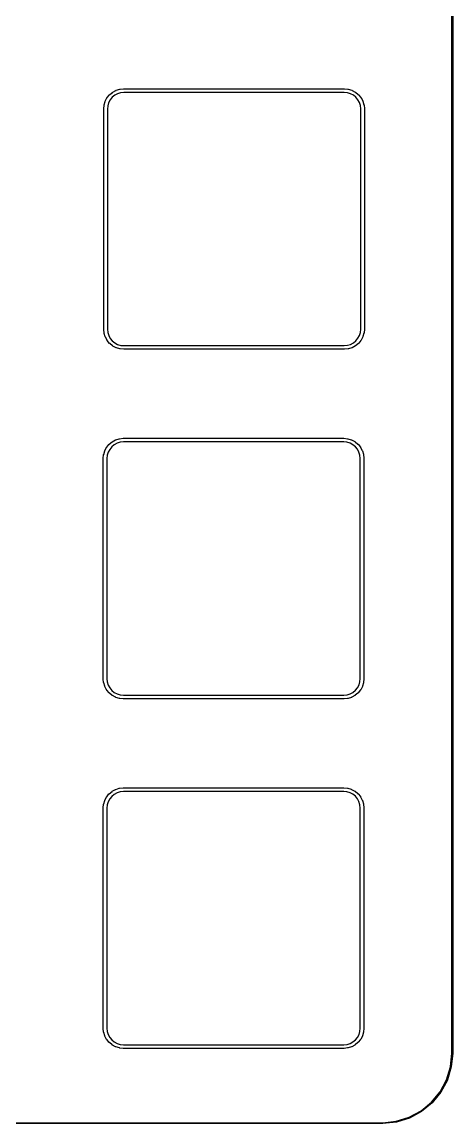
# Model space of a CAD drawing. Extents: x -16 to 302, y -161 to -39.
# Drawn here: x 278.2 to 301.7, y -160.6 to -100.4 of the extents above; entities that cross this region are included whole.
import ezdxf

# ---------------------------------------------------------------- set-up
doc = ezdxf.new("R2010")
doc.units = 0
doc.layers.add('BLACK', color=7, linetype='CONTINUOUS')

msp = doc.modelspace()

# ---------------------------------------------------------------- linework, layer by layer
at = {"layer": 'BLACK', "linetype": 'CONTINUOUS'}
for p, q in [((301.6, -156.59), (301.613, -42.9642)), ((301.663, -42.9629), (301.65, -156.592)), ((283.326, -104.11), (283.513, -104.052)), ((283.513, -104.052), (283.514, -104.052)), ((283.514, -104.052), (283.523, -104.05)), ((283.523, -104.05), (283.532, -104.048)), ((283.532, -104.048), (283.726, -104.028)), ((283.726, -104.028), (283.727, -104.028)), ((283.727, -104.028), (283.732, -104.028)), ((283.732, -104.028), (283.736, -104.027)), ((283.736, -104.027), (283.738, -104.027)), ((283.738, -104.027), (283.738, -104.027)), ((283.738, -104.027), (295.748, -104.027)), ((295.748, -104.027), (295.753, -104.028)), ((295.753, -104.028), (295.753, -104.028)), ((295.753, -104.028), (295.947, -104.047)), ((295.947, -104.047), (295.947, -104.047)), ((295.947, -104.047), (295.949, -104.047)), ((295.949, -104.047), (295.958, -104.049)), ((295.958, -104.049), (295.967, -104.051)), ((295.967, -104.051), (296.153, -104.107)), ((282.731, -104.699), (282.822, -104.527)), ((282.822, -104.527), (282.823, -104.526)), ((282.822, -104.527), (282.822, -104.527)), ((282.822, -104.527), (282.822, -104.527)), ((282.823, -104.526), (282.828, -104.518)), ((282.828, -104.518), (282.833, -104.511)), ((282.833, -104.511), (282.956, -104.359)), ((282.994, -104.63), (282.912, -104.785)), ((282.956, -104.359), (282.957, -104.358)), ((282.956, -104.359), (282.956, -104.359)), ((282.956, -104.359), (282.956, -104.359)), ((282.957, -104.358), (282.964, -104.352)), ((282.964, -104.352), (282.97, -104.346)), ((282.97, -104.346), (283.12, -104.221)), ((283.105, -104.493), (282.994, -104.63)), ((283.24, -104.382), (283.105, -104.493)), ((283.12, -104.221), (283.122, -104.22)), ((283.122, -104.22), (283.129, -104.215)), ((283.129, -104.215), (283.137, -104.21)), ((283.137, -104.21), (283.308, -104.117)), ((283.395, -104.298), (283.24, -104.382)), ((283.308, -104.117), (283.31, -104.117)), ((283.31, -104.117), (283.318, -104.113)), ((283.318, -104.113), (283.326, -104.11)), ((283.563, -104.246), (283.395, -104.298)), ((283.742, -104.227), (283.563, -104.246)), ((283.743, -104.227), (283.742, -104.227)), ((295.739, -104.227), (283.743, -104.227)), ((295.918, -104.245), (295.739, -104.227)), ((296.086, -104.296), (295.918, -104.245)), ((296.241, -104.378), (296.086, -104.296)), ((296.153, -104.107), (296.153, -104.107)), ((296.153, -104.107), (296.155, -104.107)), ((296.155, -104.107), (296.163, -104.111)), ((296.163, -104.111), (296.171, -104.114)), ((296.171, -104.114), (296.344, -104.206)), ((296.377, -104.489), (296.241, -104.378)), ((296.344, -104.206), (296.344, -104.206)), ((296.344, -104.206), (296.344, -104.206)), ((296.344, -104.206), (296.345, -104.207)), ((296.345, -104.207), (296.352, -104.212)), ((296.352, -104.212), (296.36, -104.217)), ((296.36, -104.217), (296.511, -104.34)), ((296.489, -104.624), (296.377, -104.489)), ((296.573, -104.779), (296.489, -104.624)), ((296.511, -104.34), (296.511, -104.34)), ((296.511, -104.34), (296.511, -104.34)), ((296.511, -104.34), (296.512, -104.341)), ((296.512, -104.341), (296.519, -104.348)), ((296.519, -104.348), (296.525, -104.354)), ((296.525, -104.354), (296.649, -104.504)), ((296.649, -104.504), (296.65, -104.505)), ((296.65, -104.505), (296.655, -104.513)), ((296.655, -104.513), (296.66, -104.521)), ((296.66, -104.521), (296.753, -104.692)), ((282.643, -105.122), (282.644, -105.118)), ((282.643, -117.132), (282.643, -105.122)), ((282.644, -105.118), (282.663, -104.923)), ((282.644, -105.118), (282.644, -105.118)), ((282.663, -104.922), (282.665, -104.913)), ((282.663, -104.923), (282.663, -104.922)), ((282.665, -104.913), (282.667, -104.904)), ((282.667, -104.904), (282.723, -104.717)), ((282.723, -104.717), (282.724, -104.716)), ((282.724, -104.716), (282.727, -104.708)), ((282.727, -104.708), (282.731, -104.699)), ((282.861, -104.953), (282.843, -105.132)), ((282.843, -105.132), (282.843, -117.127)), ((282.912, -104.785), (282.861, -104.953)), ((296.625, -104.946), (296.573, -104.779)), ((296.643, -105.126), (296.625, -104.946)), ((296.643, -105.127), (296.643, -105.126)), ((296.643, -117.122), (296.643, -105.127)), ((296.753, -104.692), (296.754, -104.693)), ((296.754, -104.693), (296.757, -104.702)), ((296.757, -104.702), (296.761, -104.71)), ((296.761, -104.71), (296.819, -104.897)), ((296.819, -104.897), (296.819, -104.898)), ((296.819, -104.898), (296.821, -104.907)), ((296.821, -104.907), (296.822, -104.916)), ((296.822, -104.916), (296.843, -105.11)), ((296.843, -105.11), (296.843, -105.111)), ((296.843, -105.111), (296.843, -105.116)), ((296.843, -105.116), (296.843, -105.12)), ((296.843, -105.12), (296.843, -105.122)), ((296.843, -105.122), (296.843, -105.122)), ((296.843, -105.122), (296.843, -117.132)), ((282.643, -117.135), (282.643, -117.132)), ((282.643, -117.132), (282.643, -117.132)), ((282.644, -117.139), (282.643, -117.135)), ((282.644, -117.143), (282.644, -117.139)), ((282.644, -117.145), (282.644, -117.143)), ((282.664, -117.339), (282.644, -117.145)), ((282.843, -117.127), (282.843, -117.129)), ((282.843, -117.129), (282.862, -117.308)), ((282.862, -117.308), (282.914, -117.476)), ((296.575, -117.47), (296.626, -117.302)), ((296.626, -117.302), (296.643, -117.122)), ((296.843, -117.137), (296.824, -117.331)), ((296.843, -117.132), (296.843, -117.137)), ((296.843, -117.137), (296.843, -117.137)), ((282.666, -117.348), (282.664, -117.339)), ((282.668, -117.357), (282.666, -117.348)), ((282.668, -117.358), (282.668, -117.357)), ((282.726, -117.544), (282.668, -117.358)), ((282.73, -117.553), (282.726, -117.544)), ((282.733, -117.561), (282.73, -117.553)), ((282.734, -117.562), (282.733, -117.561)), ((282.826, -117.734), (282.734, -117.562)), ((282.734, -117.562), (282.734, -117.562)), ((282.734, -117.562), (282.734, -117.562)), ((282.831, -117.742), (282.826, -117.734)), ((282.836, -117.749), (282.831, -117.742)), ((282.837, -117.75), (282.836, -117.749)), ((282.962, -117.901), (282.837, -117.75)), ((282.914, -117.476), (282.998, -117.63)), ((282.968, -117.907), (282.962, -117.901)), ((282.974, -117.913), (282.968, -117.907)), ((282.976, -117.914), (282.974, -117.913)), ((283.127, -118.038), (282.976, -117.914)), ((282.976, -117.914), (282.976, -117.914)), ((282.976, -117.914), (282.976, -117.914)), ((282.998, -117.63), (283.11, -117.766)), ((283.11, -117.766), (283.246, -117.877)), ((283.246, -117.877), (283.401, -117.959)), ((296.092, -117.957), (296.246, -117.873)), ((296.246, -117.873), (296.382, -117.761)), ((296.517, -117.909), (296.366, -118.033)), ((296.382, -117.761), (296.493, -117.625)), ((296.493, -117.625), (296.575, -117.47)), ((296.523, -117.903), (296.517, -117.909)), ((296.53, -117.896), (296.523, -117.903)), ((296.654, -117.744), (296.53, -117.895)), ((296.53, -117.895), (296.53, -117.895)), ((296.53, -117.895), (296.53, -117.895)), ((296.53, -117.895), (296.53, -117.896)), ((296.659, -117.736), (296.654, -117.744)), ((296.664, -117.729), (296.659, -117.736)), ((296.665, -117.728), (296.664, -117.729)), ((296.756, -117.555), (296.665, -117.728)), ((296.665, -117.728), (296.665, -117.728)), ((296.665, -117.728), (296.665, -117.728)), ((296.76, -117.547), (296.756, -117.555)), ((296.763, -117.539), (296.76, -117.547)), ((296.764, -117.537), (296.763, -117.539)), ((296.82, -117.35), (296.764, -117.537)), ((296.822, -117.342), (296.82, -117.35)), ((296.824, -117.333), (296.822, -117.342)), ((296.824, -117.331), (296.824, -117.333)), ((283.134, -118.043), (283.127, -118.038)), ((283.142, -118.048), (283.134, -118.043)), ((283.143, -118.049), (283.142, -118.048)), ((283.315, -118.14), (283.143, -118.049)), ((283.143, -118.049), (283.143, -118.049)), ((283.143, -118.049), (283.143, -118.049)), ((283.324, -118.144), (283.315, -118.14)), ((283.332, -118.147), (283.324, -118.144)), ((283.333, -118.148), (283.332, -118.147)), ((283.52, -118.204), (283.333, -118.148)), ((283.401, -117.959), (283.569, -118.01)), ((283.529, -118.206), (283.52, -118.204)), ((283.538, -118.208), (283.529, -118.206)), ((283.539, -118.208), (283.538, -118.208)), ((283.734, -118.227), (283.539, -118.208)), ((283.539, -118.208), (283.539, -118.208)), ((283.569, -118.01), (283.748, -118.027)), ((283.738, -118.227), (283.734, -118.227)), ((283.734, -118.227), (283.734, -118.227)), ((295.748, -118.227), (283.738, -118.227)), ((283.748, -118.027), (295.744, -118.027)), ((295.744, -118.027), (295.745, -118.027)), ((295.745, -118.027), (295.924, -118.008)), ((295.751, -118.227), (295.748, -118.227)), ((295.748, -118.227), (295.748, -118.227)), ((295.755, -118.227), (295.751, -118.227)), ((295.759, -118.227), (295.755, -118.227)), ((295.761, -118.227), (295.759, -118.227)), ((295.955, -118.206), (295.761, -118.227)), ((295.924, -118.008), (296.092, -117.957)), ((295.964, -118.205), (295.955, -118.206)), ((295.973, -118.203), (295.964, -118.205)), ((295.974, -118.202), (295.973, -118.203)), ((296.16, -118.145), (295.974, -118.202)), ((296.169, -118.141), (296.16, -118.145)), ((296.177, -118.138), (296.169, -118.141)), ((296.178, -118.137), (296.177, -118.138)), ((296.35, -118.044), (296.178, -118.137)), ((296.178, -118.137), (296.178, -118.137)), ((296.178, -118.137), (296.178, -118.137)), ((296.358, -118.039), (296.35, -118.044)), ((296.365, -118.034), (296.358, -118.039)), ((296.366, -118.033), (296.365, -118.034)), ((282.945, -123.396), (283.095, -123.271)), ((283.095, -123.271), (283.096, -123.27)), ((283.096, -123.27), (283.104, -123.265)), ((283.104, -123.265), (283.111, -123.26)), ((283.111, -123.26), (283.283, -123.167)), ((283.283, -123.167), (283.284, -123.167)), ((283.284, -123.167), (283.293, -123.163)), ((283.293, -123.163), (283.301, -123.16)), ((283.301, -123.16), (283.487, -123.102)), ((283.537, -123.296), (283.369, -123.348)), ((283.487, -123.102), (283.489, -123.102)), ((283.489, -123.102), (283.498, -123.1)), ((283.498, -123.1), (283.506, -123.098)), ((283.506, -123.098), (283.701, -123.078)), ((283.716, -123.277), (283.537, -123.296)), ((283.701, -123.078), (283.702, -123.078)), ((283.702, -123.078), (283.706, -123.078)), ((283.706, -123.078), (283.711, -123.077)), ((283.711, -123.077), (283.713, -123.077)), ((283.713, -123.077), (283.713, -123.077)), ((283.713, -123.077), (295.723, -123.077)), ((283.718, -123.277), (283.716, -123.277)), ((295.713, -123.277), (283.718, -123.277)), ((295.893, -123.295), (295.713, -123.277)), ((295.723, -123.077), (295.728, -123.078)), ((295.728, -123.078), (295.728, -123.078)), ((295.728, -123.078), (295.922, -123.097)), ((296.061, -123.346), (295.893, -123.295)), ((295.922, -123.097), (295.922, -123.097)), ((295.922, -123.097), (295.923, -123.097)), ((295.923, -123.097), (295.932, -123.099)), ((295.932, -123.099), (295.941, -123.101)), ((295.941, -123.101), (296.128, -123.157)), ((296.128, -123.157), (296.128, -123.157)), ((296.128, -123.157), (296.129, -123.157)), ((296.129, -123.157), (296.138, -123.161)), ((296.138, -123.161), (296.146, -123.164)), ((296.146, -123.164), (296.318, -123.256)), ((296.318, -123.256), (296.318, -123.256)), ((296.318, -123.256), (296.318, -123.256)), ((296.318, -123.256), (296.32, -123.257)), ((296.32, -123.257), (296.327, -123.262)), ((296.327, -123.262), (296.335, -123.267)), ((296.335, -123.267), (296.486, -123.39)), ((282.641, -123.954), (282.698, -123.767)), ((282.698, -123.766), (282.702, -123.758)), ((282.698, -123.767), (282.698, -123.766)), ((282.702, -123.758), (282.705, -123.749)), ((282.705, -123.749), (282.797, -123.577)), ((282.797, -123.576), (282.803, -123.568)), ((282.797, -123.577), (282.797, -123.576)), ((282.797, -123.577), (282.797, -123.577)), ((282.797, -123.577), (282.797, -123.577)), ((282.803, -123.568), (282.808, -123.561)), ((282.808, -123.561), (282.931, -123.409)), ((282.886, -123.835), (282.836, -124.003)), ((282.969, -123.68), (282.886, -123.835)), ((282.931, -123.409), (282.932, -123.408)), ((282.931, -123.409), (282.931, -123.409)), ((282.931, -123.409), (282.931, -123.409)), ((282.932, -123.408), (282.938, -123.402)), ((282.938, -123.402), (282.945, -123.396)), ((283.08, -123.543), (282.969, -123.68)), ((283.215, -123.432), (283.08, -123.543)), ((283.369, -123.348), (283.215, -123.432)), ((296.216, -123.428), (296.061, -123.346)), ((296.352, -123.539), (296.216, -123.428)), ((296.464, -123.674), (296.352, -123.539)), ((296.547, -123.829), (296.464, -123.674)), ((296.486, -123.39), (296.486, -123.39)), ((296.486, -123.39), (296.486, -123.39)), ((296.486, -123.39), (296.487, -123.391)), ((296.487, -123.391), (296.493, -123.398)), ((296.493, -123.398), (296.5, -123.404)), ((296.5, -123.404), (296.624, -123.554)), ((296.599, -123.996), (296.547, -123.829)), ((296.624, -123.554), (296.625, -123.555)), ((296.625, -123.555), (296.63, -123.563)), ((296.63, -123.563), (296.635, -123.571)), ((296.635, -123.571), (296.728, -123.742)), ((296.728, -123.742), (296.728, -123.743)), ((296.728, -123.743), (296.732, -123.752)), ((296.732, -123.752), (296.735, -123.76)), ((296.735, -123.76), (296.793, -123.947)), ((282.618, -124.168), (282.638, -123.973)), ((282.618, -124.172), (282.618, -124.168)), ((282.618, -124.168), (282.618, -124.168)), ((282.618, -136.182), (282.618, -124.172)), ((282.638, -123.972), (282.64, -123.963)), ((282.638, -123.973), (282.638, -123.972)), ((282.64, -123.963), (282.641, -123.954)), ((282.836, -124.003), (282.818, -124.182)), ((282.818, -124.182), (282.818, -136.177)), ((296.618, -124.176), (296.599, -123.996)), ((296.618, -124.177), (296.618, -124.176)), ((296.618, -136.172), (296.618, -124.177)), ((296.793, -123.947), (296.794, -123.948)), ((296.794, -123.948), (296.795, -123.957)), ((296.795, -123.957), (296.797, -123.966)), ((296.797, -123.966), (296.817, -124.16)), ((296.817, -124.16), (296.818, -124.161)), ((296.818, -124.161), (296.818, -124.166)), ((296.818, -124.166), (296.818, -124.17)), ((296.818, -124.17), (296.818, -124.172)), ((296.818, -124.172), (296.818, -124.172)), ((296.818, -124.172), (296.818, -136.182)), ((282.618, -136.185), (282.618, -136.182)), ((282.618, -136.182), (282.618, -136.182)), ((282.618, -136.189), (282.618, -136.185)), ((282.618, -136.193), (282.618, -136.189)), ((282.619, -136.195), (282.618, -136.193)), ((282.639, -136.389), (282.619, -136.195)), ((282.641, -136.398), (282.639, -136.389)), ((282.642, -136.407), (282.641, -136.398)), ((282.643, -136.408), (282.642, -136.407)), ((282.701, -136.594), (282.643, -136.408)), ((282.818, -136.177), (282.818, -136.179)), ((282.818, -136.179), (282.837, -136.358)), ((282.837, -136.358), (282.889, -136.526)), ((282.889, -136.526), (282.972, -136.68)), ((296.467, -136.675), (296.55, -136.52)), ((296.55, -136.52), (296.6, -136.352)), ((296.6, -136.352), (296.618, -136.172)), ((296.795, -136.4), (296.738, -136.587)), ((296.796, -136.392), (296.795, -136.4)), ((296.798, -136.383), (296.796, -136.392)), ((296.818, -136.187), (296.798, -136.381)), ((296.798, -136.381), (296.798, -136.383)), ((296.818, -136.182), (296.818, -136.187)), ((296.818, -136.187), (296.818, -136.187)), ((282.704, -136.603), (282.701, -136.594)), ((282.708, -136.611), (282.704, -136.603)), ((282.708, -136.612), (282.708, -136.611)), ((282.801, -136.784), (282.708, -136.612)), ((282.708, -136.612), (282.708, -136.612)), ((282.708, -136.612), (282.708, -136.612)), ((282.806, -136.792), (282.801, -136.784)), ((282.811, -136.799), (282.806, -136.792)), ((282.812, -136.8), (282.811, -136.799)), ((282.936, -136.951), (282.812, -136.8)), ((282.943, -136.957), (282.936, -136.951)), ((282.949, -136.963), (282.943, -136.957)), ((282.95, -136.964), (282.949, -136.963)), ((283.101, -137.088), (282.95, -136.964)), ((282.95, -136.964), (282.95, -136.964)), ((282.95, -136.964), (282.95, -136.964)), ((282.972, -136.68), (283.084, -136.816)), ((283.084, -136.816), (283.22, -136.927)), ((283.109, -137.093), (283.101, -137.088)), ((283.116, -137.098), (283.109, -137.093)), ((283.118, -137.099), (283.116, -137.098)), ((283.29, -137.19), (283.118, -137.099)), ((283.118, -137.099), (283.118, -137.099)), ((283.118, -137.099), (283.118, -137.099)), ((283.22, -136.927), (283.375, -137.009)), ((283.375, -137.009), (283.543, -137.06)), ((283.543, -137.06), (283.723, -137.077)), ((283.723, -137.077), (295.718, -137.077)), ((295.718, -137.077), (295.72, -137.077)), ((295.72, -137.077), (295.899, -137.058)), ((295.899, -137.058), (296.067, -137.007)), ((296.067, -137.007), (296.221, -136.923)), ((296.325, -137.094), (296.153, -137.187)), ((296.221, -136.923), (296.356, -136.811)), ((296.332, -137.089), (296.325, -137.094)), ((296.34, -137.084), (296.332, -137.089)), ((296.341, -137.083), (296.34, -137.084)), ((296.491, -136.959), (296.341, -137.083)), ((296.356, -136.811), (296.467, -136.675)), ((296.498, -136.953), (296.491, -136.959)), ((296.504, -136.946), (296.498, -136.953)), ((296.505, -136.945), (296.504, -136.946)), ((296.628, -136.794), (296.505, -136.945)), ((296.505, -136.945), (296.505, -136.945)), ((296.505, -136.945), (296.505, -136.945)), ((296.633, -136.786), (296.628, -136.794)), ((296.639, -136.779), (296.633, -136.786)), ((296.731, -136.605), (296.639, -136.778)), ((296.639, -136.778), (296.639, -136.778)), ((296.639, -136.778), (296.639, -136.778)), ((296.639, -136.778), (296.639, -136.779)), ((296.734, -136.597), (296.731, -136.605)), ((296.738, -136.589), (296.734, -136.597)), ((296.738, -136.587), (296.738, -136.589)), ((283.298, -137.194), (283.29, -137.19)), ((283.307, -137.197), (283.298, -137.194)), ((283.308, -137.198), (283.307, -137.197)), ((283.495, -137.254), (283.308, -137.198)), ((283.504, -137.256), (283.495, -137.254)), ((283.513, -137.258), (283.504, -137.256)), ((283.514, -137.258), (283.513, -137.258)), ((283.708, -137.277), (283.514, -137.258)), ((283.514, -137.258), (283.514, -137.258)), ((283.713, -137.277), (283.708, -137.277)), ((283.708, -137.277), (283.708, -137.277)), ((295.723, -137.277), (283.713, -137.277)), ((295.725, -137.277), (295.723, -137.277)), ((295.723, -137.277), (295.723, -137.277)), ((295.73, -137.277), (295.725, -137.277)), ((295.734, -137.277), (295.73, -137.277)), ((295.735, -137.277), (295.734, -137.277)), ((295.93, -137.256), (295.735, -137.277)), ((295.938, -137.255), (295.93, -137.256)), ((295.947, -137.253), (295.938, -137.255)), ((295.949, -137.252), (295.947, -137.253)), ((296.135, -137.195), (295.949, -137.252)), ((296.143, -137.191), (296.135, -137.195)), ((296.152, -137.188), (296.143, -137.191)), ((296.153, -137.187), (296.152, -137.188)), ((296.153, -137.187), (296.153, -137.187)), ((296.153, -137.187), (296.153, -137.187)), ((282.808, -142.611), (282.931, -142.459)), ((282.931, -142.459), (282.932, -142.458)), ((282.931, -142.459), (282.931, -142.459)), ((282.931, -142.459), (282.931, -142.459)), ((282.932, -142.458), (282.938, -142.452)), ((282.938, -142.452), (282.945, -142.446)), ((282.945, -142.446), (283.095, -142.321)), ((283.215, -142.482), (283.08, -142.593)), ((283.095, -142.321), (283.096, -142.32)), ((283.096, -142.32), (283.104, -142.315)), ((283.104, -142.315), (283.111, -142.31)), ((283.111, -142.31), (283.283, -142.217)), ((283.369, -142.398), (283.215, -142.482)), ((283.283, -142.217), (283.284, -142.217)), ((283.284, -142.217), (283.293, -142.213)), ((283.293, -142.213), (283.301, -142.21)), ((283.301, -142.21), (283.487, -142.152)), ((283.537, -142.346), (283.369, -142.398)), ((283.487, -142.152), (283.489, -142.152)), ((283.489, -142.152), (283.498, -142.15)), ((283.498, -142.15), (283.506, -142.148)), ((283.506, -142.148), (283.701, -142.128)), ((283.716, -142.327), (283.537, -142.346)), ((283.701, -142.128), (283.702, -142.128)), ((283.702, -142.128), (283.706, -142.128)), ((283.706, -142.128), (283.711, -142.127)), ((283.711, -142.127), (283.713, -142.127)), ((283.713, -142.127), (283.713, -142.127)), ((283.713, -142.127), (295.723, -142.127)), ((283.718, -142.327), (283.716, -142.327)), ((295.713, -142.327), (283.718, -142.327)), ((295.893, -142.345), (295.713, -142.327)), ((295.723, -142.127), (295.728, -142.128)), ((295.728, -142.128), (295.728, -142.128)), ((295.728, -142.128), (295.922, -142.147)), ((296.061, -142.396), (295.893, -142.345)), ((295.922, -142.147), (295.922, -142.147)), ((295.922, -142.147), (295.923, -142.147)), ((295.923, -142.147), (295.932, -142.149)), ((295.932, -142.149), (295.941, -142.151)), ((295.941, -142.151), (296.128, -142.207)), ((296.216, -142.478), (296.061, -142.396)), ((296.128, -142.207), (296.128, -142.207)), ((296.128, -142.207), (296.129, -142.207)), ((296.129, -142.207), (296.138, -142.211)), ((296.138, -142.211), (296.146, -142.214)), ((296.146, -142.214), (296.318, -142.306)), ((296.352, -142.589), (296.216, -142.478)), ((296.318, -142.306), (296.318, -142.306)), ((296.318, -142.306), (296.318, -142.306)), ((296.318, -142.306), (296.32, -142.307)), ((296.32, -142.307), (296.327, -142.312)), ((296.327, -142.312), (296.335, -142.317)), ((296.335, -142.317), (296.486, -142.44)), ((296.486, -142.44), (296.486, -142.44)), ((296.486, -142.44), (296.486, -142.44)), ((296.486, -142.44), (296.487, -142.441)), ((296.487, -142.441), (296.493, -142.448)), ((296.493, -142.448), (296.5, -142.454)), ((296.5, -142.454), (296.624, -142.604)), ((282.618, -143.218), (282.638, -143.023)), ((282.638, -143.022), (282.64, -143.013)), ((282.638, -143.023), (282.638, -143.022)), ((282.64, -143.013), (282.641, -143.004)), ((282.641, -143.004), (282.698, -142.817)), ((282.698, -142.816), (282.702, -142.808)), ((282.698, -142.817), (282.698, -142.816)), ((282.702, -142.808), (282.705, -142.799)), ((282.705, -142.799), (282.797, -142.627)), ((282.797, -142.626), (282.803, -142.618)), ((282.797, -142.627), (282.797, -142.626)), ((282.797, -142.627), (282.797, -142.627)), ((282.797, -142.627), (282.797, -142.627)), ((282.803, -142.618), (282.808, -142.611)), ((282.836, -143.053), (282.818, -143.232)), ((282.886, -142.885), (282.836, -143.053)), ((282.969, -142.73), (282.886, -142.885)), ((283.08, -142.593), (282.969, -142.73)), ((296.464, -142.724), (296.352, -142.589)), ((296.547, -142.879), (296.464, -142.724)), ((296.599, -143.046), (296.547, -142.879)), ((296.618, -143.226), (296.599, -143.046)), ((296.624, -142.604), (296.625, -142.605)), ((296.625, -142.605), (296.63, -142.613)), ((296.63, -142.613), (296.635, -142.621)), ((296.635, -142.621), (296.728, -142.792)), ((296.728, -142.792), (296.728, -142.793)), ((296.728, -142.793), (296.732, -142.802)), ((296.732, -142.802), (296.735, -142.81)), ((296.735, -142.81), (296.793, -142.997)), ((296.793, -142.997), (296.794, -142.998)), ((296.794, -142.998), (296.795, -143.007)), ((296.795, -143.007), (296.797, -143.016)), ((296.797, -143.016), (296.817, -143.21)), ((282.618, -143.222), (282.618, -143.218)), ((282.618, -143.218), (282.618, -143.218)), ((282.618, -155.232), (282.618, -143.222)), ((282.818, -143.232), (282.818, -155.227)), ((296.618, -143.227), (296.618, -143.226)), ((296.618, -155.222), (296.618, -143.227)), ((296.817, -143.21), (296.818, -143.211)), ((296.818, -143.211), (296.818, -143.216)), ((296.818, -143.216), (296.818, -143.22)), ((296.818, -143.22), (296.818, -143.222)), ((296.818, -143.222), (296.818, -143.222)), ((296.818, -143.222), (296.818, -155.232)), ((282.618, -155.235), (282.618, -155.232)), ((282.618, -155.232), (282.618, -155.232)), ((282.618, -155.239), (282.618, -155.235)), ((282.618, -155.243), (282.618, -155.239)), ((282.619, -155.245), (282.618, -155.243)), ((282.639, -155.439), (282.619, -155.245)), ((282.641, -155.448), (282.639, -155.439)), ((282.642, -155.457), (282.641, -155.448)), ((282.643, -155.458), (282.642, -155.457)), ((282.701, -155.644), (282.643, -155.458)), ((282.704, -155.653), (282.701, -155.644)), ((282.708, -155.661), (282.704, -155.653)), ((282.708, -155.662), (282.708, -155.661)), ((282.801, -155.834), (282.708, -155.662)), ((282.708, -155.662), (282.708, -155.662)), ((282.708, -155.662), (282.708, -155.662)), ((282.818, -155.227), (282.818, -155.229)), ((282.818, -155.229), (282.837, -155.408)), ((282.837, -155.408), (282.889, -155.576)), ((282.889, -155.576), (282.972, -155.73)), ((282.972, -155.73), (283.084, -155.866)), ((296.356, -155.861), (296.467, -155.725)), ((296.467, -155.725), (296.55, -155.57)), ((296.55, -155.57), (296.6, -155.402)), ((296.6, -155.402), (296.618, -155.222)), ((296.731, -155.655), (296.639, -155.828)), ((296.734, -155.647), (296.731, -155.655)), ((296.738, -155.639), (296.734, -155.647)), ((296.795, -155.45), (296.738, -155.637)), ((296.738, -155.637), (296.738, -155.639)), ((296.796, -155.442), (296.795, -155.45)), ((296.798, -155.433), (296.796, -155.442)), ((296.818, -155.237), (296.798, -155.431)), ((296.798, -155.431), (296.798, -155.433)), ((296.818, -155.232), (296.818, -155.237)), ((296.818, -155.237), (296.818, -155.237)), ((282.806, -155.842), (282.801, -155.834)), ((282.811, -155.849), (282.806, -155.842)), ((282.812, -155.85), (282.811, -155.849)), ((282.936, -156.001), (282.812, -155.85)), ((282.943, -156.007), (282.936, -156.001)), ((282.949, -156.013), (282.943, -156.007)), ((282.95, -156.014), (282.949, -156.013)), ((283.101, -156.138), (282.95, -156.014)), ((282.95, -156.014), (282.95, -156.014)), ((282.95, -156.014), (282.95, -156.014)), ((283.084, -155.866), (283.22, -155.977)), ((283.109, -156.143), (283.101, -156.138)), ((283.116, -156.148), (283.109, -156.143)), ((283.118, -156.149), (283.116, -156.148)), ((283.29, -156.24), (283.118, -156.149)), ((283.118, -156.149), (283.118, -156.149)), ((283.118, -156.149), (283.118, -156.149)), ((283.22, -155.977), (283.375, -156.059)), ((283.298, -156.244), (283.29, -156.24)), ((283.307, -156.247), (283.298, -156.244)), ((283.308, -156.248), (283.307, -156.247)), ((283.495, -156.304), (283.308, -156.248)), ((283.375, -156.059), (283.543, -156.11)), ((283.504, -156.306), (283.495, -156.304)), ((283.513, -156.308), (283.504, -156.306)), ((283.514, -156.308), (283.513, -156.308)), ((283.708, -156.327), (283.514, -156.308)), ((283.514, -156.308), (283.514, -156.308)), ((283.543, -156.11), (283.723, -156.127)), ((283.713, -156.327), (283.708, -156.327)), ((283.708, -156.327), (283.708, -156.327)), ((295.723, -156.327), (283.713, -156.327)), ((283.723, -156.127), (295.718, -156.127)), ((295.718, -156.127), (295.72, -156.127)), ((295.72, -156.127), (295.899, -156.108)), ((295.725, -156.327), (295.723, -156.327)), ((295.723, -156.327), (295.723, -156.327)), ((295.73, -156.327), (295.725, -156.327)), ((295.734, -156.327), (295.73, -156.327)), ((295.735, -156.327), (295.734, -156.327)), ((295.93, -156.306), (295.735, -156.327)), ((295.899, -156.108), (296.067, -156.057)), ((295.938, -156.305), (295.93, -156.306)), ((295.947, -156.303), (295.938, -156.305)), ((295.949, -156.302), (295.947, -156.303)), ((296.135, -156.245), (295.949, -156.302)), ((296.067, -156.057), (296.221, -155.973)), ((296.143, -156.241), (296.135, -156.245)), ((296.152, -156.238), (296.143, -156.241)), ((296.153, -156.237), (296.152, -156.238)), ((296.325, -156.144), (296.153, -156.237)), ((296.153, -156.237), (296.153, -156.237)), ((296.153, -156.237), (296.153, -156.237)), ((296.221, -155.973), (296.356, -155.861)), ((296.332, -156.139), (296.325, -156.144)), ((296.34, -156.134), (296.332, -156.139)), ((296.341, -156.133), (296.34, -156.134)), ((296.491, -156.009), (296.341, -156.133)), ((296.498, -156.003), (296.491, -156.009)), ((296.504, -155.996), (296.498, -156.003)), ((296.505, -155.995), (296.504, -155.996)), ((296.628, -155.844), (296.505, -155.995)), ((296.505, -155.995), (296.505, -155.995)), ((296.505, -155.995), (296.505, -155.995)), ((296.633, -155.836), (296.628, -155.844)), ((296.639, -155.829), (296.633, -155.836)), ((296.639, -155.828), (296.639, -155.828)), ((296.639, -155.828), (296.639, -155.828)), ((296.639, -155.828), (296.639, -155.829)), ((301.528, -157.326), (301.6, -156.59)), ((301.65, -156.593), (301.577, -157.333)), ((301.65, -156.592), (301.65, -156.593)), ((301.65, -156.593), (301.65, -156.593)), ((301.314, -158.033), (301.528, -157.326)), ((301.576, -157.338), (301.361, -158.05)), ((301.577, -157.336), (301.576, -157.338)), ((301.577, -157.333), (301.577, -157.334)), ((301.577, -157.334), (301.577, -157.336)), ((300.968, -158.686), (301.314, -158.033)), ((301.36, -158.055), (301.011, -158.711)), ((301.361, -158.05), (301.36, -158.053)), ((301.36, -158.053), (301.36, -158.055)), ((301.361, -158.05), (301.361, -158.05)), ((300.501, -159.258), (300.968, -158.686)), ((301.008, -158.715), (300.538, -159.291)), ((301.009, -158.713), (301.008, -158.715)), ((301.01, -158.711), (301.009, -158.713)), ((301.011, -158.711), (301.01, -158.711)), ((299.931, -159.729), (300.501, -159.258)), ((300.534, -159.295), (299.961, -159.769)), ((300.536, -159.293), (300.534, -159.295)), ((300.538, -159.292), (300.536, -159.293)), ((300.538, -159.291), (300.538, -159.292)), ((299.282, -160.08), (299.931, -159.729)), ((299.957, -159.772), (299.303, -160.125)), ((299.959, -159.77), (299.957, -159.772)), ((299.961, -159.769), (299.959, -159.77)), ((299.961, -159.769), (299.961, -159.769)), ((297.816, -160.426), (-12.0662, -160.553)), ((-12.0638, -160.503), (297.815, -160.376)), ((297.815, -160.376), (297.815, -160.376)), ((297.815, -160.376), (297.84, -160.376)), ((297.842, -160.426), (297.816, -160.426)), ((297.816, -160.426), (297.816, -160.426)), ((297.84, -160.376), (298.576, -160.299)), ((297.843, -160.426), (297.842, -160.426)), ((297.844, -160.426), (297.843, -160.426)), ((298.584, -160.348), (297.844, -160.426)), ((297.844, -160.426), (297.844, -160.426)), ((298.576, -160.299), (299.282, -160.08)), ((298.586, -160.348), (298.584, -160.348)), ((298.588, -160.347), (298.586, -160.348)), ((298.589, -160.347), (298.588, -160.347)), ((299.299, -160.127), (298.589, -160.347)), ((299.301, -160.126), (299.299, -160.127)), ((299.303, -160.125), (299.301, -160.126)), ((299.303, -160.125), (299.303, -160.125))]:
    msp.add_line(p, q, dxfattribs=at)

doc.saveas('drawing.dxf')
